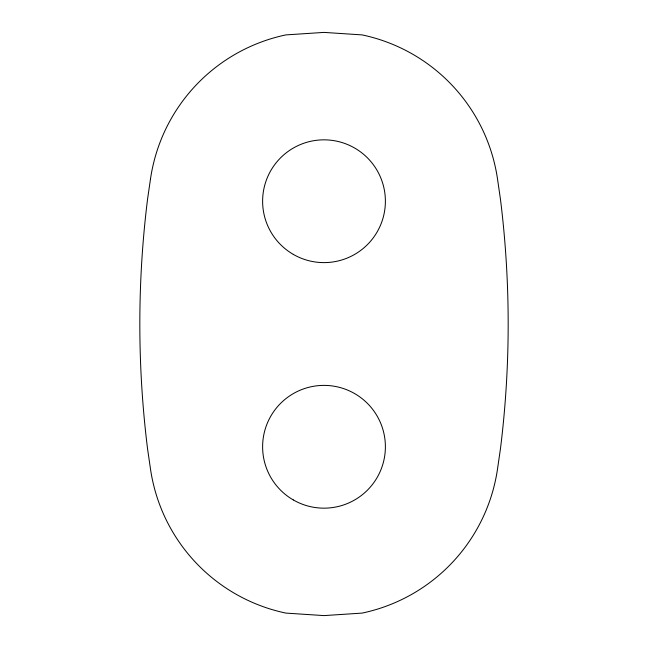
<?xml version="1.0" encoding="UTF-8"?>
<svg xmlns="http://www.w3.org/2000/svg" width="648" height="648" viewBox="0 0 648 648"><rect width="100%" height="100%" fill="white"/><g stroke="black" fill="none" stroke-linecap="round" stroke-linejoin="round"><path stroke-width="0.97" d="M150.466 179.164L147.533 199.349A1012.419 1012.419 0 0 0 147.533 448.651L150.466 468.836A172.741 172.741 0 0 0 285.938 613.105L324 615.6L362.062 613.105A172.741 172.741 0 0 0 497.534 468.836L500.467 448.651A1012.419 1012.419 0 0 0 500.467 199.349L497.534 179.164A172.741 172.741 0 0 0 362.062 34.895L324 32.4L285.938 34.895A172.741 172.741 0 0 0 150.466 179.164M293.309 499.94A61.39 61.39 0 0 0 385.39 446.78A61.39 61.39 0 0 0 293.309 393.611A61.39 61.39 0 0 0 293.309 499.94M293.309 254.389A61.39 61.39 0 0 0 385.39 201.22A61.39 61.39 0 0 0 293.309 148.06A61.39 61.39 0 0 0 293.309 254.389"/></g></svg>
